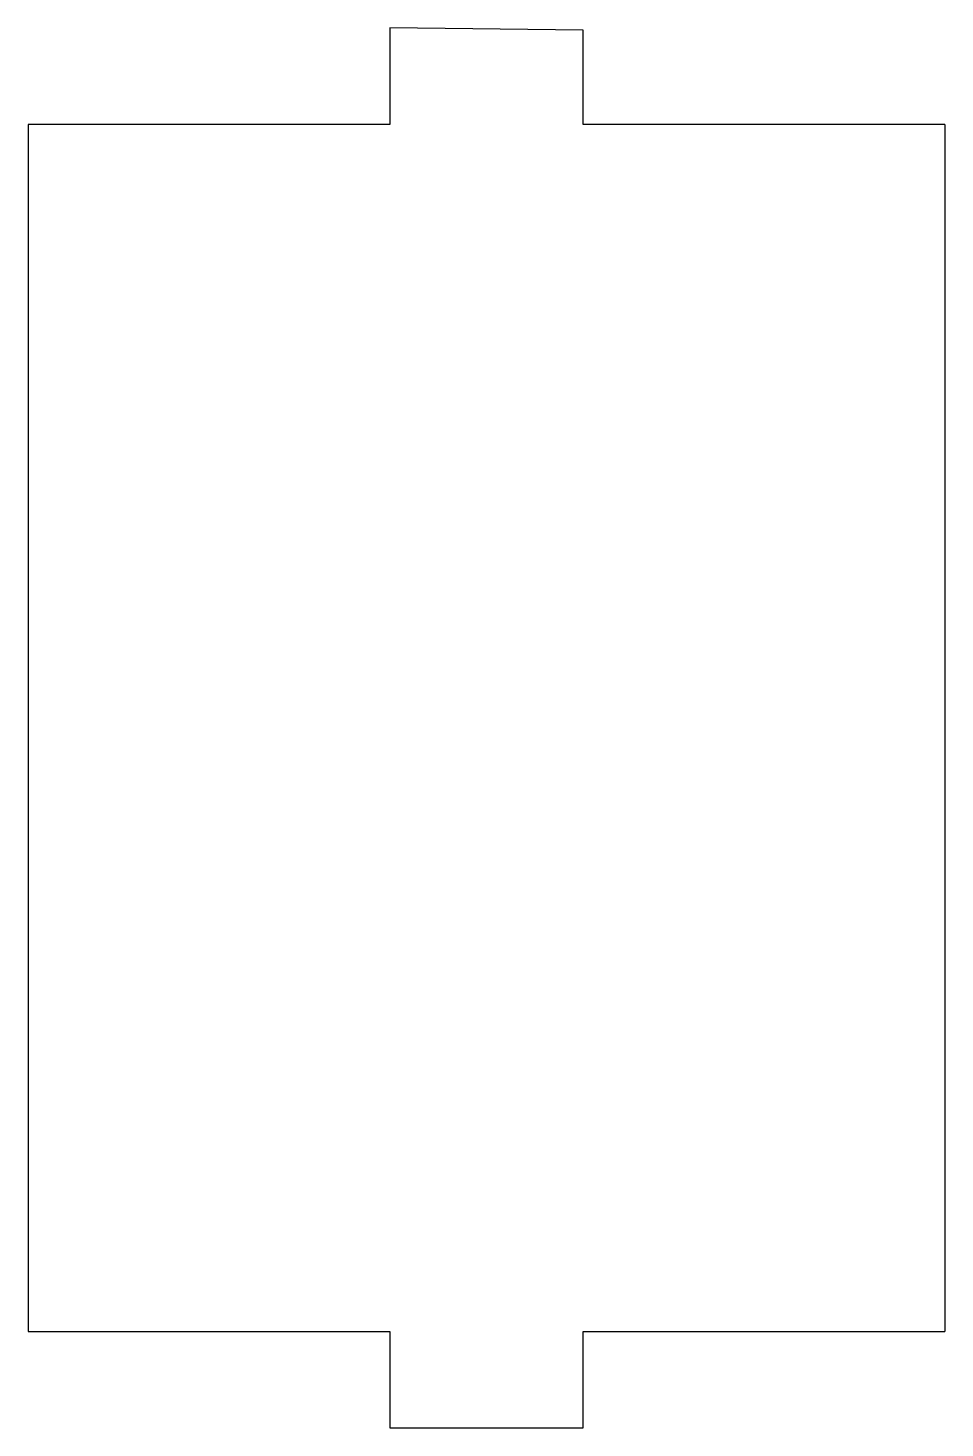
# Model space of a CAD drawing. Header units: millimetres. Extents: x 2308.2 to 2337.1, y 1512.5 to 1556.7.
import ezdxf

# ---------------------------------------------------------------- set-up
doc = ezdxf.new("R2010")
doc.units = ezdxf.units.MM

msp = doc.modelspace()

# ---------------------------------------------------------------- linework, layer by layer
at = {"color": 254, "true_color": 0xcad1ee, "extrusion": (7.48144e-07, -5.84969e-17, -1)}
for p, q in [((2319.574, 1556.73, 0.579), (2319.574, 1553.682, 0.579)), ((2325.67, 1556.666, 0.579), (2319.574, 1556.73, 0.579)), ((2325.67, 1553.682, 0.579), (2325.67, 1556.666, 0.579)), ((2308.152, 1553.682, 0.579), (2308.152, 1515.582, 0.579)), ((2319.574, 1553.682, 0.579), (2308.152, 1553.682, 0.579)), ((2337.092, 1553.682, 0.579), (2325.67, 1553.682, 0.579)), ((2308.152, 1515.582, 0.579), (2319.574, 1515.582, 0.579)), ((2319.574, 1515.582, 0.579), (2319.574, 1512.534, 0.579)), ((2325.67, 1515.582, 0.579), (2337.092, 1515.582, 0.579)), ((2325.67, 1512.534, 0.579), (2325.67, 1515.582, 0.579)), ((2319.574, 1512.534, 0.579), (2325.67, 1512.534, 0.579))]:
    msp.add_line(p, q, dxfattribs=at)
at = {"color": 254, "true_color": 0xcad1ee, "extrusion": (-7.48144e-07, -5.84969e-17, -1)}
msp.add_line((2337.092, 1553.682, 0.579), (2337.092, 1515.582, 0.579), dxfattribs=at)

doc.saveas('drawing.dxf')
